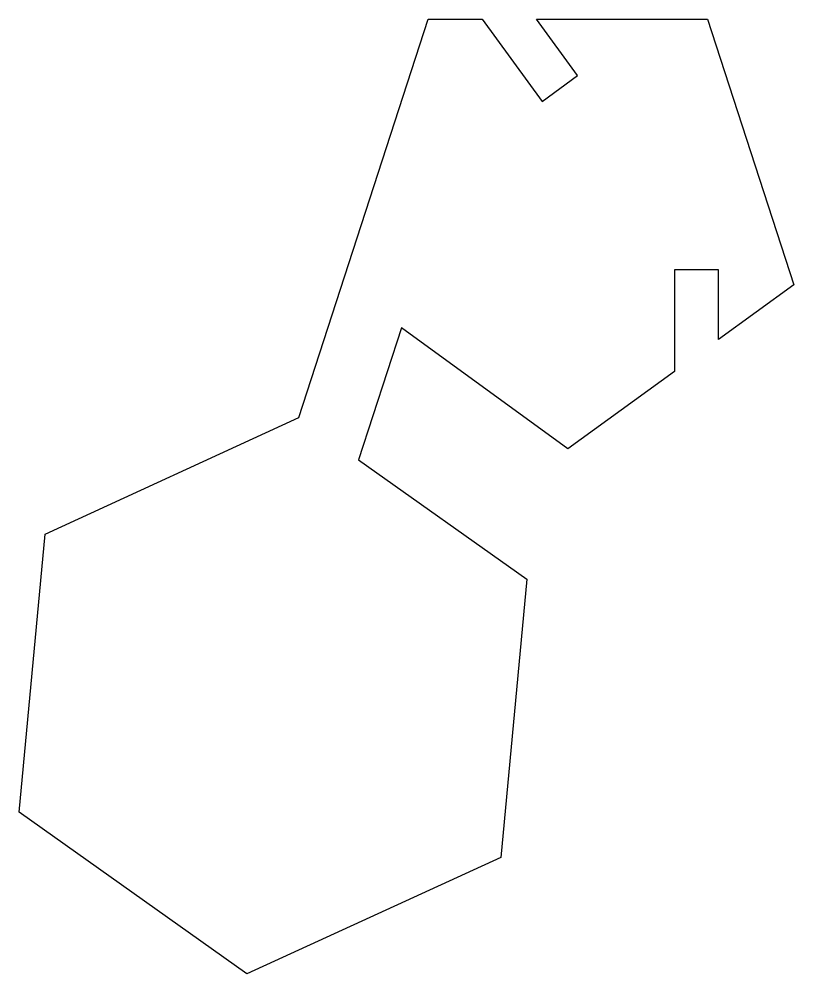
# Model space of a CAD drawing. Header units: inches. Extents: x -6.75 to -3.98, y 3.51 to 6.93.
import ezdxf

# ---------------------------------------------------------------- set-up
doc = ezdxf.new("R2010")
doc.units = ezdxf.units.IN
doc.layers.get('0').update_dxf_attribs({"linetype": 'CONTINUOUS'})

msp = doc.modelspace()

# ---------------------------------------------------------------- linework, layer by layer
msp.add_lwpolyline([(-4.4066, 5.6675), (-4.7885, 5.3901), (-5.3848, 5.8234), (-5.5384, 5.3509), (-4.9363, 4.9239), (-5.0293, 3.9283), (-5.9381, 3.511), (-6.7538, 4.0894), (-6.6608, 5.0851), (-5.752, 5.5023), (-5.2885, 6.9289), (-5.0955, 6.9289), (-4.8813, 6.6341), (-4.7539, 6.7267), (-4.9008, 6.9289), (-4.2885, 6.9289), (-3.9795, 5.9779), (-4.2491, 5.7819), (-4.2491, 6.0319), (-4.4066, 6.0319)], close=True)

doc.saveas('drawing.dxf')
